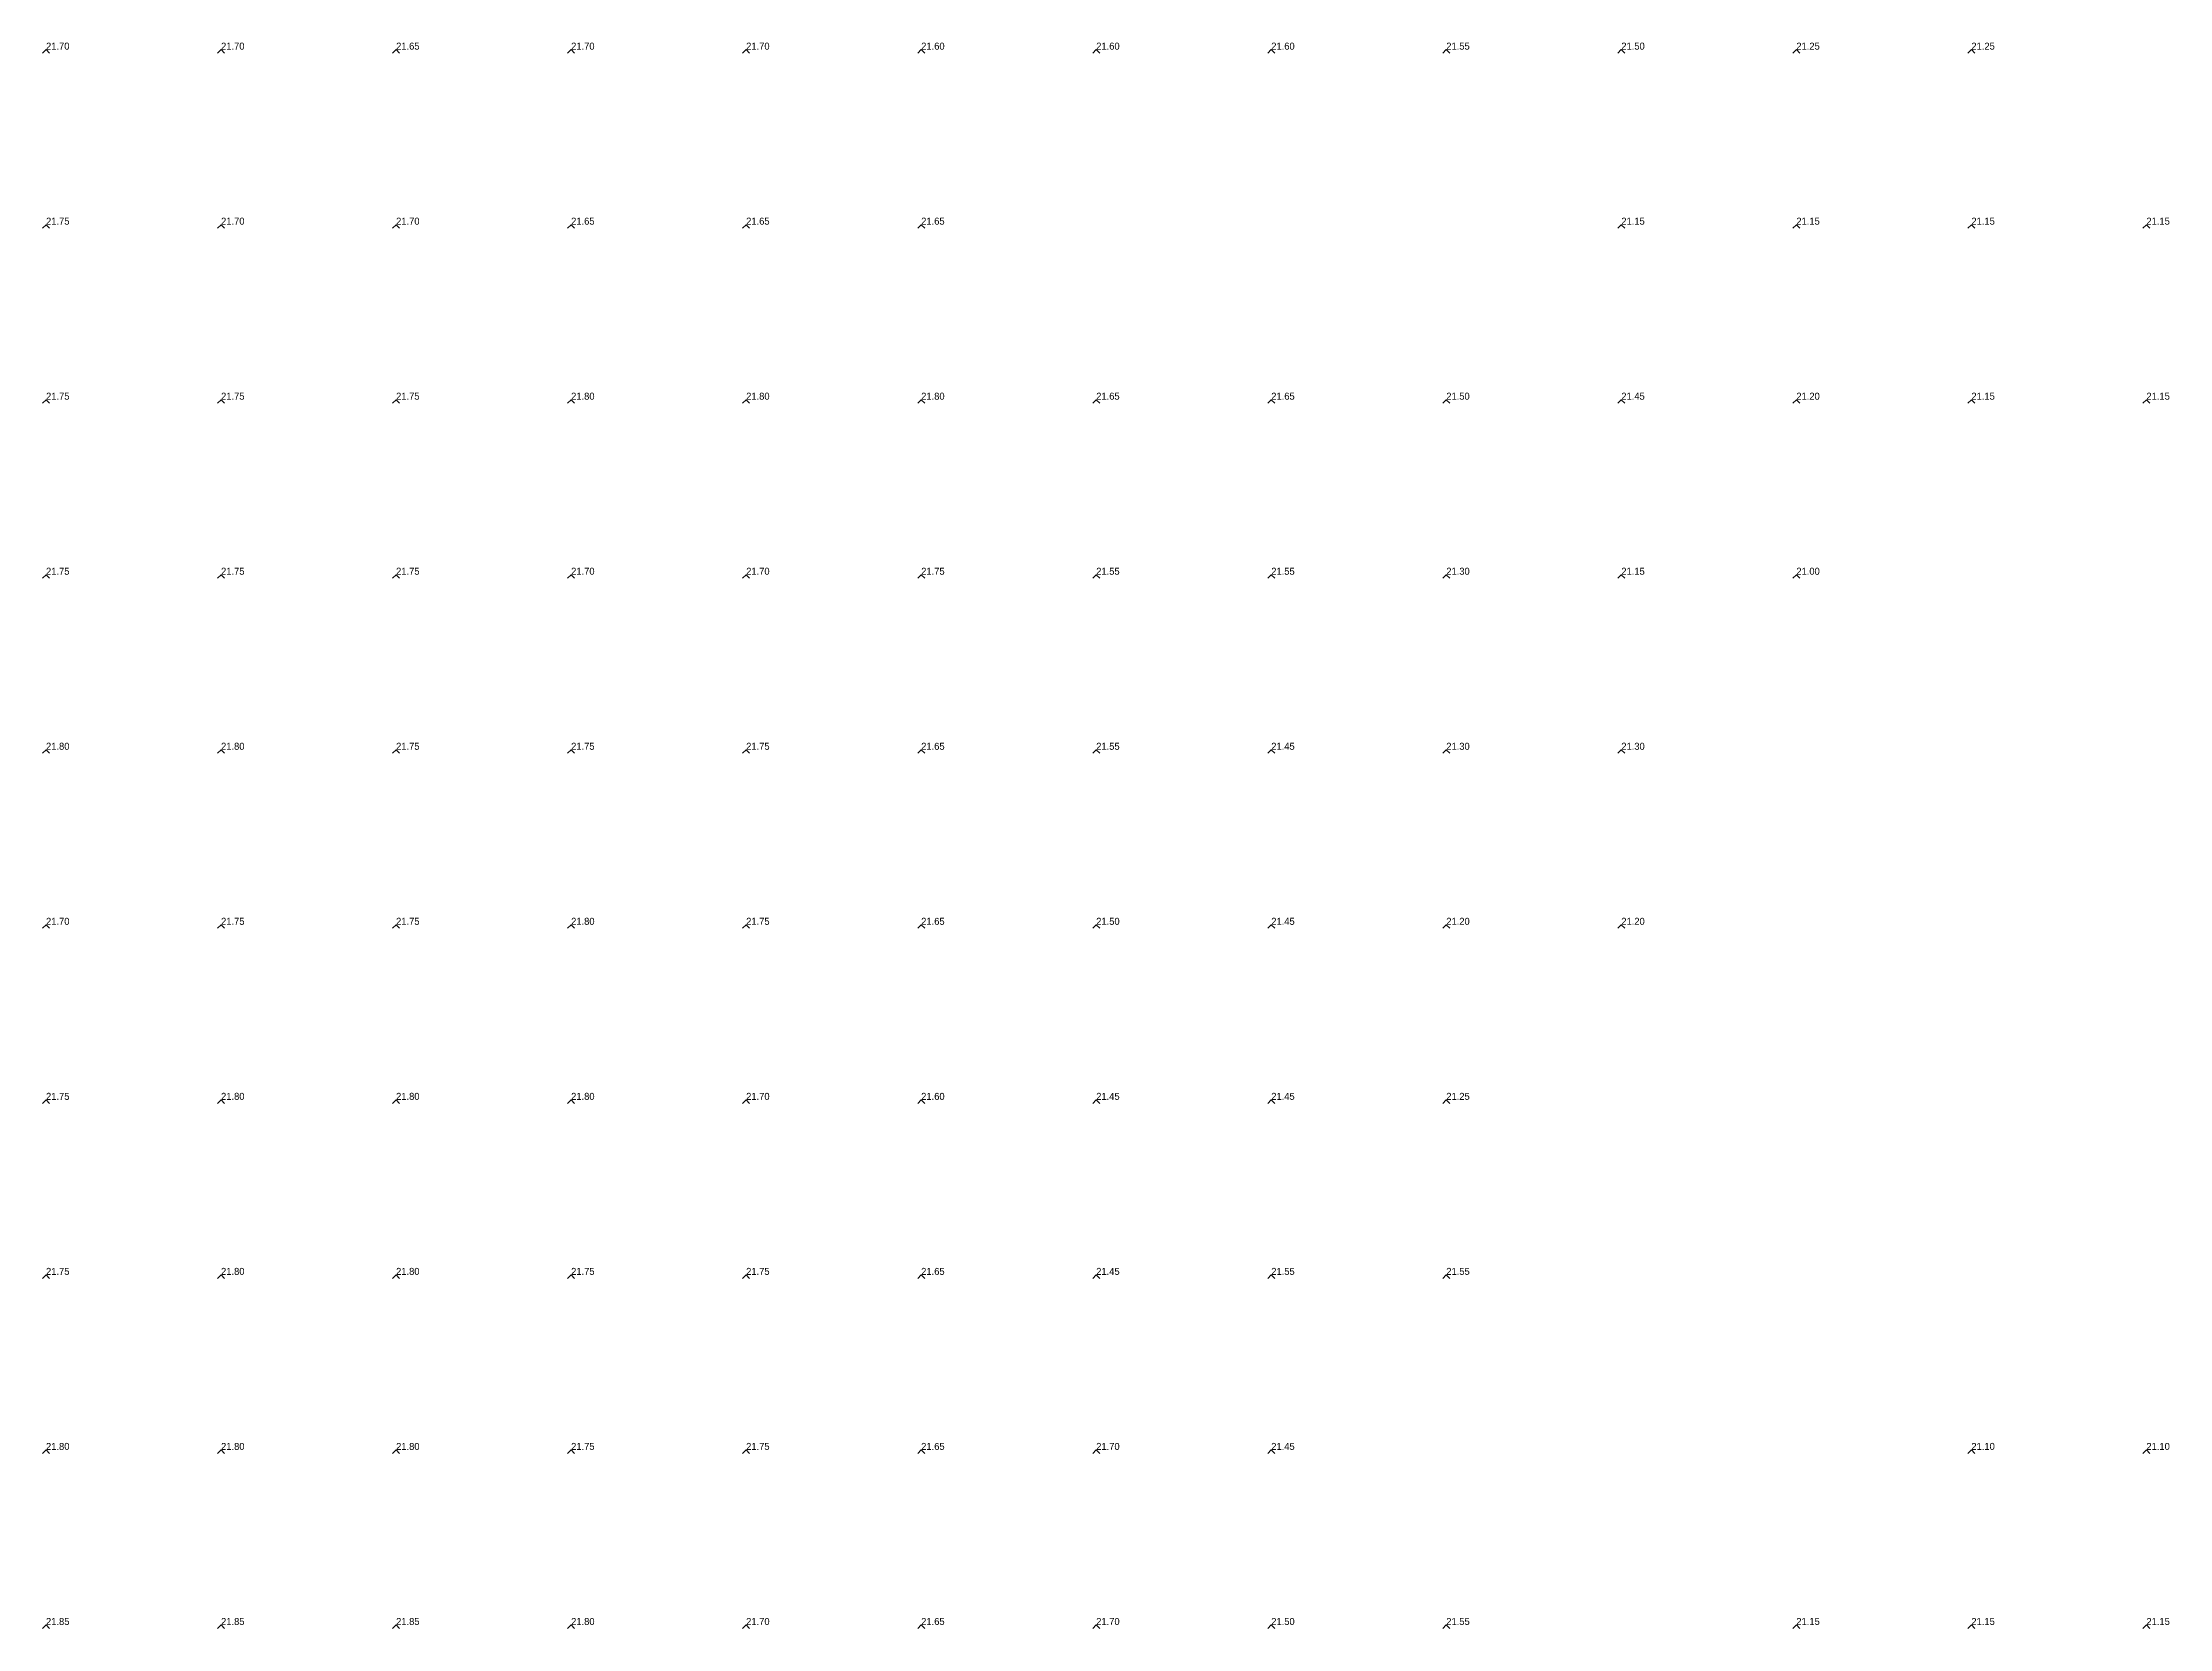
# Model space of a CAD drawing. Extents: x 570945 to 571083, y 5181392 to 5181597.
# Drawn here: x 571037.32 to 571067.7, y 5181546.58 to 5181569.23 of the extents above; entities that cross this region are included whole.
import ezdxf

# ---------------------------------------------------------------- set-up
doc = ezdxf.new("R2010")
doc.units = 0
doc.layers.add('Soundings', color=1, linetype='CONTINUOUS')

msp = doc.modelspace()

# ---------------------------------------------------------------- linework, layer by layer
at = {"layer": 'Soundings'}
for points in [[(571037.325, 5181569.075), (571037.375, 5181569.125), (571037.425, 5181569.075)], [(571039.825, 5181569.075), (571039.875, 5181569.125), (571039.925, 5181569.075)], [(571042.325, 5181569.075), (571042.375, 5181569.125), (571042.425, 5181569.075)], [(571044.825, 5181569.075), (571044.875, 5181569.125), (571044.925, 5181569.075)], [(571047.325, 5181569.075), (571047.375, 5181569.125), (571047.425, 5181569.075)], [(571049.825, 5181569.075), (571049.875, 5181569.125), (571049.925, 5181569.075)], [(571052.325, 5181569.075), (571052.375, 5181569.125), (571052.425, 5181569.075)], [(571054.825, 5181569.075), (571054.875, 5181569.125), (571054.925, 5181569.075)], [(571057.325, 5181569.075), (571057.375, 5181569.125), (571057.425, 5181569.075)], [(571059.825, 5181569.075), (571059.875, 5181569.125), (571059.925, 5181569.075)], [(571062.325, 5181569.075), (571062.375, 5181569.125), (571062.425, 5181569.075)], [(571064.825, 5181569.075), (571064.875, 5181569.125), (571064.925, 5181569.075)], [(571037.325, 5181566.575), (571037.375, 5181566.625), (571037.425, 5181566.575)], [(571039.825, 5181566.575), (571039.875, 5181566.625), (571039.925, 5181566.575)], [(571042.325, 5181566.575), (571042.375, 5181566.625), (571042.425, 5181566.575)], [(571044.825, 5181566.575), (571044.875, 5181566.625), (571044.925, 5181566.575)], [(571047.325, 5181566.575), (571047.375, 5181566.625), (571047.425, 5181566.575)], [(571049.825, 5181566.575), (571049.875, 5181566.625), (571049.925, 5181566.575)], [(571059.825, 5181566.575), (571059.875, 5181566.625), (571059.925, 5181566.575)], [(571062.325, 5181566.575), (571062.375, 5181566.625), (571062.425, 5181566.575)], [(571064.825, 5181566.575), (571064.875, 5181566.625), (571064.925, 5181566.575)], [(571067.325, 5181566.575), (571067.375, 5181566.625), (571067.425, 5181566.575)], [(571037.325, 5181564.075), (571037.375, 5181564.125), (571037.425, 5181564.075)], [(571039.825, 5181564.075), (571039.875, 5181564.125), (571039.925, 5181564.075)], [(571042.325, 5181564.075), (571042.375, 5181564.125), (571042.425, 5181564.075)], [(571044.825, 5181564.075), (571044.875, 5181564.125), (571044.925, 5181564.075)], [(571047.325, 5181564.075), (571047.375, 5181564.125), (571047.425, 5181564.075)], [(571049.825, 5181564.075), (571049.875, 5181564.125), (571049.925, 5181564.075)], [(571052.325, 5181564.075), (571052.375, 5181564.125), (571052.425, 5181564.075)], [(571054.825, 5181564.075), (571054.875, 5181564.125), (571054.925, 5181564.075)], [(571057.325, 5181564.075), (571057.375, 5181564.125), (571057.425, 5181564.075)], [(571059.825, 5181564.075), (571059.875, 5181564.125), (571059.925, 5181564.075)], [(571062.325, 5181564.075), (571062.375, 5181564.125), (571062.425, 5181564.075)], [(571064.825, 5181564.075), (571064.875, 5181564.125), (571064.925, 5181564.075)], [(571067.325, 5181564.075), (571067.375, 5181564.125), (571067.425, 5181564.075)], [(571037.325, 5181561.575), (571037.375, 5181561.625), (571037.425, 5181561.575)], [(571039.825, 5181561.575), (571039.875, 5181561.625), (571039.925, 5181561.575)], [(571042.325, 5181561.575), (571042.375, 5181561.625), (571042.425, 5181561.575)], [(571044.825, 5181561.575), (571044.875, 5181561.625), (571044.925, 5181561.575)], [(571047.325, 5181561.575), (571047.375, 5181561.625), (571047.425, 5181561.575)], [(571049.825, 5181561.575), (571049.875, 5181561.625), (571049.925, 5181561.575)], [(571052.325, 5181561.575), (571052.375, 5181561.625), (571052.425, 5181561.575)], [(571054.825, 5181561.575), (571054.875, 5181561.625), (571054.925, 5181561.575)], [(571057.325, 5181561.575), (571057.375, 5181561.625), (571057.425, 5181561.575)], [(571059.825, 5181561.575), (571059.875, 5181561.625), (571059.925, 5181561.575)], [(571062.325, 5181561.575), (571062.375, 5181561.625), (571062.425, 5181561.575)], [(571037.325, 5181559.075), (571037.375, 5181559.125), (571037.425, 5181559.075)], [(571039.825, 5181559.075), (571039.875, 5181559.125), (571039.925, 5181559.075)], [(571042.325, 5181559.075), (571042.375, 5181559.125), (571042.425, 5181559.075)], [(571044.825, 5181559.075), (571044.875, 5181559.125), (571044.925, 5181559.075)], [(571047.325, 5181559.075), (571047.375, 5181559.125), (571047.425, 5181559.075)], [(571049.825, 5181559.075), (571049.875, 5181559.125), (571049.925, 5181559.075)], [(571052.325, 5181559.075), (571052.375, 5181559.125), (571052.425, 5181559.075)], [(571054.825, 5181559.075), (571054.875, 5181559.125), (571054.925, 5181559.075)], [(571057.325, 5181559.075), (571057.375, 5181559.125), (571057.425, 5181559.075)], [(571059.825, 5181559.075), (571059.875, 5181559.125), (571059.925, 5181559.075)], [(571037.325, 5181556.575), (571037.375, 5181556.625), (571037.425, 5181556.575)], [(571039.825, 5181556.575), (571039.875, 5181556.625), (571039.925, 5181556.575)], [(571042.325, 5181556.575), (571042.375, 5181556.625), (571042.425, 5181556.575)], [(571044.825, 5181556.575), (571044.875, 5181556.625), (571044.925, 5181556.575)], [(571047.325, 5181556.575), (571047.375, 5181556.625), (571047.425, 5181556.575)], [(571049.825, 5181556.575), (571049.875, 5181556.625), (571049.925, 5181556.575)], [(571052.325, 5181556.575), (571052.375, 5181556.625), (571052.425, 5181556.575)], [(571054.825, 5181556.575), (571054.875, 5181556.625), (571054.925, 5181556.575)], [(571057.325, 5181556.575), (571057.375, 5181556.625), (571057.425, 5181556.575)], [(571059.825, 5181556.575), (571059.875, 5181556.625), (571059.925, 5181556.575)], [(571037.325, 5181554.075), (571037.375, 5181554.125), (571037.425, 5181554.075)], [(571039.825, 5181554.075), (571039.875, 5181554.125), (571039.925, 5181554.075)], [(571042.325, 5181554.075), (571042.375, 5181554.125), (571042.425, 5181554.075)], [(571044.825, 5181554.075), (571044.875, 5181554.125), (571044.925, 5181554.075)], [(571047.325, 5181554.075), (571047.375, 5181554.125), (571047.425, 5181554.075)], [(571049.825, 5181554.075), (571049.875, 5181554.125), (571049.925, 5181554.075)], [(571052.325, 5181554.075), (571052.375, 5181554.125), (571052.425, 5181554.075)], [(571054.825, 5181554.075), (571054.875, 5181554.125), (571054.925, 5181554.075)], [(571057.325, 5181554.075), (571057.375, 5181554.125), (571057.425, 5181554.075)], [(571037.325, 5181551.575), (571037.375, 5181551.625), (571037.425, 5181551.575)], [(571039.825, 5181551.575), (571039.875, 5181551.625), (571039.925, 5181551.575)], [(571042.325, 5181551.575), (571042.375, 5181551.625), (571042.425, 5181551.575)], [(571044.825, 5181551.575), (571044.875, 5181551.625), (571044.925, 5181551.575)], [(571047.325, 5181551.575), (571047.375, 5181551.625), (571047.425, 5181551.575)], [(571049.825, 5181551.575), (571049.875, 5181551.625), (571049.925, 5181551.575)], [(571052.325, 5181551.575), (571052.375, 5181551.625), (571052.425, 5181551.575)], [(571054.825, 5181551.575), (571054.875, 5181551.625), (571054.925, 5181551.575)], [(571057.325, 5181551.575), (571057.375, 5181551.625), (571057.425, 5181551.575)], [(571037.325, 5181549.075), (571037.375, 5181549.125), (571037.425, 5181549.075)], [(571039.825, 5181549.075), (571039.875, 5181549.125), (571039.925, 5181549.075)], [(571042.325, 5181549.075), (571042.375, 5181549.125), (571042.425, 5181549.075)], [(571044.825, 5181549.075), (571044.875, 5181549.125), (571044.925, 5181549.075)], [(571047.325, 5181549.075), (571047.375, 5181549.125), (571047.425, 5181549.075)], [(571049.825, 5181549.075), (571049.875, 5181549.125), (571049.925, 5181549.075)], [(571052.325, 5181549.075), (571052.375, 5181549.125), (571052.425, 5181549.075)], [(571054.825, 5181549.075), (571054.875, 5181549.125), (571054.925, 5181549.075)], [(571064.825, 5181549.075), (571064.875, 5181549.125), (571064.925, 5181549.075)], [(571067.325, 5181549.075), (571067.375, 5181549.125), (571067.425, 5181549.075)], [(571037.325, 5181546.575), (571037.375, 5181546.625), (571037.425, 5181546.575)], [(571039.825, 5181546.575), (571039.875, 5181546.625), (571039.925, 5181546.575)], [(571042.325, 5181546.575), (571042.375, 5181546.625), (571042.425, 5181546.575)], [(571044.825, 5181546.575), (571044.875, 5181546.625), (571044.925, 5181546.575)], [(571047.325, 5181546.575), (571047.375, 5181546.625), (571047.425, 5181546.575)], [(571049.825, 5181546.575), (571049.875, 5181546.625), (571049.925, 5181546.575)], [(571052.325, 5181546.575), (571052.375, 5181546.625), (571052.425, 5181546.575)], [(571054.825, 5181546.575), (571054.875, 5181546.625), (571054.925, 5181546.575)], [(571057.325, 5181546.575), (571057.375, 5181546.625), (571057.425, 5181546.575)], [(571062.325, 5181546.575), (571062.375, 5181546.625), (571062.425, 5181546.575)], [(571064.825, 5181546.575), (571064.875, 5181546.625), (571064.925, 5181546.575)], [(571067.325, 5181546.575), (571067.375, 5181546.625), (571067.425, 5181546.575)]]:
    msp.add_lwpolyline(points, dxfattribs=at)

# ---------------------------------------------------------------- texts
for s, p in [('21.70', (571037.375, 5181569.125, 21.7)), ('21.70', (571039.875, 5181569.125, 21.7)), ('21.65', (571042.375, 5181569.125, 21.65)), ('21.70', (571044.875, 5181569.125, 21.7)), ('21.70', (571047.375, 5181569.125, 21.7)), ('21.60', (571049.875, 5181569.125, 21.6)), ('21.60', (571052.375, 5181569.125, 21.6)), ('21.60', (571054.875, 5181569.125, 21.6)), ('21.55', (571057.375, 5181569.125, 21.55)), ('21.50', (571059.875, 5181569.125, 21.5)), ('21.25', (571062.375, 5181569.125, 21.25)), ('21.25', (571064.875, 5181569.125, 21.25)), ('21.75', (571037.375, 5181566.625, 21.75)), ('21.70', (571039.875, 5181566.625, 21.7)), ('21.70', (571042.375, 5181566.625, 21.7)), ('21.65', (571044.875, 5181566.625, 21.65)), ('21.65', (571047.375, 5181566.625, 21.65)), ('21.65', (571049.875, 5181566.625, 21.65)), ('21.15', (571059.875, 5181566.625, 21.15)), ('21.15', (571062.375, 5181566.625, 21.15)), ('21.15', (571064.875, 5181566.625, 21.15)), ('21.15', (571067.375, 5181566.625, 21.15)), ('21.75', (571037.375, 5181564.125, 21.75)), ('21.75', (571039.875, 5181564.125, 21.75)), ('21.75', (571042.375, 5181564.125, 21.75)), ('21.80', (571044.875, 5181564.125, 21.8)), ('21.80', (571047.375, 5181564.125, 21.8)), ('21.80', (571049.875, 5181564.125, 21.8)), ('21.65', (571052.375, 5181564.125, 21.65)), ('21.65', (571054.875, 5181564.125, 21.65)), ('21.50', (571057.375, 5181564.125, 21.5)), ('21.45', (571059.875, 5181564.125, 21.45)), ('21.20', (571062.375, 5181564.125, 21.2)), ('21.15', (571064.875, 5181564.125, 21.15)), ('21.15', (571067.375, 5181564.125, 21.15)), ('21.75', (571037.375, 5181561.625, 21.75)), ('21.75', (571039.875, 5181561.625, 21.75)), ('21.75', (571042.375, 5181561.625, 21.75)), ('21.70', (571044.875, 5181561.625, 21.7)), ('21.70', (571047.375, 5181561.625, 21.7)), ('21.75', (571049.875, 5181561.625, 21.75)), ('21.55', (571052.375, 5181561.625, 21.55)), ('21.55', (571054.875, 5181561.625, 21.55)), ('21.30', (571057.375, 5181561.625, 21.3)), ('21.15', (571059.875, 5181561.625, 21.15)), ('21.00', (571062.375, 5181561.625, 21)), ('21.80', (571037.375, 5181559.125, 21.8)), ('21.80', (571039.875, 5181559.125, 21.8)), ('21.75', (571042.375, 5181559.125, 21.75)), ('21.75', (571044.875, 5181559.125, 21.75)), ('21.75', (571047.375, 5181559.125, 21.75)), ('21.65', (571049.875, 5181559.125, 21.65)), ('21.55', (571052.375, 5181559.125, 21.55)), ('21.45', (571054.875, 5181559.125, 21.45)), ('21.30', (571057.375, 5181559.125, 21.3)), ('21.30', (571059.875, 5181559.125, 21.3)), ('21.70', (571037.375, 5181556.625, 21.7)), ('21.75', (571039.875, 5181556.625, 21.75)), ('21.75', (571042.375, 5181556.625, 21.75)), ('21.80', (571044.875, 5181556.625, 21.8)), ('21.75', (571047.375, 5181556.625, 21.75)), ('21.65', (571049.875, 5181556.625, 21.65)), ('21.50', (571052.375, 5181556.625, 21.5)), ('21.45', (571054.875, 5181556.625, 21.45)), ('21.20', (571057.375, 5181556.625, 21.2)), ('21.20', (571059.875, 5181556.625, 21.2)), ('21.75', (571037.375, 5181554.125, 21.75)), ('21.80', (571039.875, 5181554.125, 21.8)), ('21.80', (571042.375, 5181554.125, 21.8)), ('21.80', (571044.875, 5181554.125, 21.8)), ('21.70', (571047.375, 5181554.125, 21.7)), ('21.60', (571049.875, 5181554.125, 21.6)), ('21.45', (571052.375, 5181554.125, 21.45)), ('21.45', (571054.875, 5181554.125, 21.45)), ('21.25', (571057.375, 5181554.125, 21.25)), ('21.75', (571037.375, 5181551.625, 21.75)), ('21.80', (571039.875, 5181551.625, 21.8)), ('21.80', (571042.375, 5181551.625, 21.8)), ('21.75', (571044.875, 5181551.625, 21.75)), ('21.75', (571047.375, 5181551.625, 21.75)), ('21.65', (571049.875, 5181551.625, 21.65)), ('21.45', (571052.375, 5181551.625, 21.45)), ('21.55', (571054.875, 5181551.625, 21.55)), ('21.55', (571057.375, 5181551.625, 21.55)), ('21.80', (571037.375, 5181549.125, 21.8)), ('21.80', (571039.875, 5181549.125, 21.8)), ('21.80', (571042.375, 5181549.125, 21.8)), ('21.75', (571044.875, 5181549.125, 21.75)), ('21.75', (571047.375, 5181549.125, 21.75)), ('21.65', (571049.875, 5181549.125, 21.65)), ('21.70', (571052.375, 5181549.125, 21.7)), ('21.45', (571054.875, 5181549.125, 21.45)), ('21.10', (571064.875, 5181549.125, 21.1)), ('21.10', (571067.375, 5181549.125, 21.1)), ('21.85', (571037.375, 5181546.625, 21.85)), ('21.85', (571039.875, 5181546.625, 21.85)), ('21.85', (571042.375, 5181546.625, 21.85)), ('21.80', (571044.875, 5181546.625, 21.8)), ('21.70', (571047.375, 5181546.625, 21.7)), ('21.65', (571049.875, 5181546.625, 21.65)), ('21.70', (571052.375, 5181546.625, 21.7)), ('21.50', (571054.875, 5181546.625, 21.5)), ('21.55', (571057.375, 5181546.625, 21.55)), ('21.15', (571062.375, 5181546.625, 21.15)), ('21.15', (571064.875, 5181546.625, 21.15)), ('21.15', (571067.375, 5181546.625, 21.15))]:
    msp.add_text(s, height=0.1, dxfattribs=at).set_placement(p)

doc.saveas('drawing.dxf')
